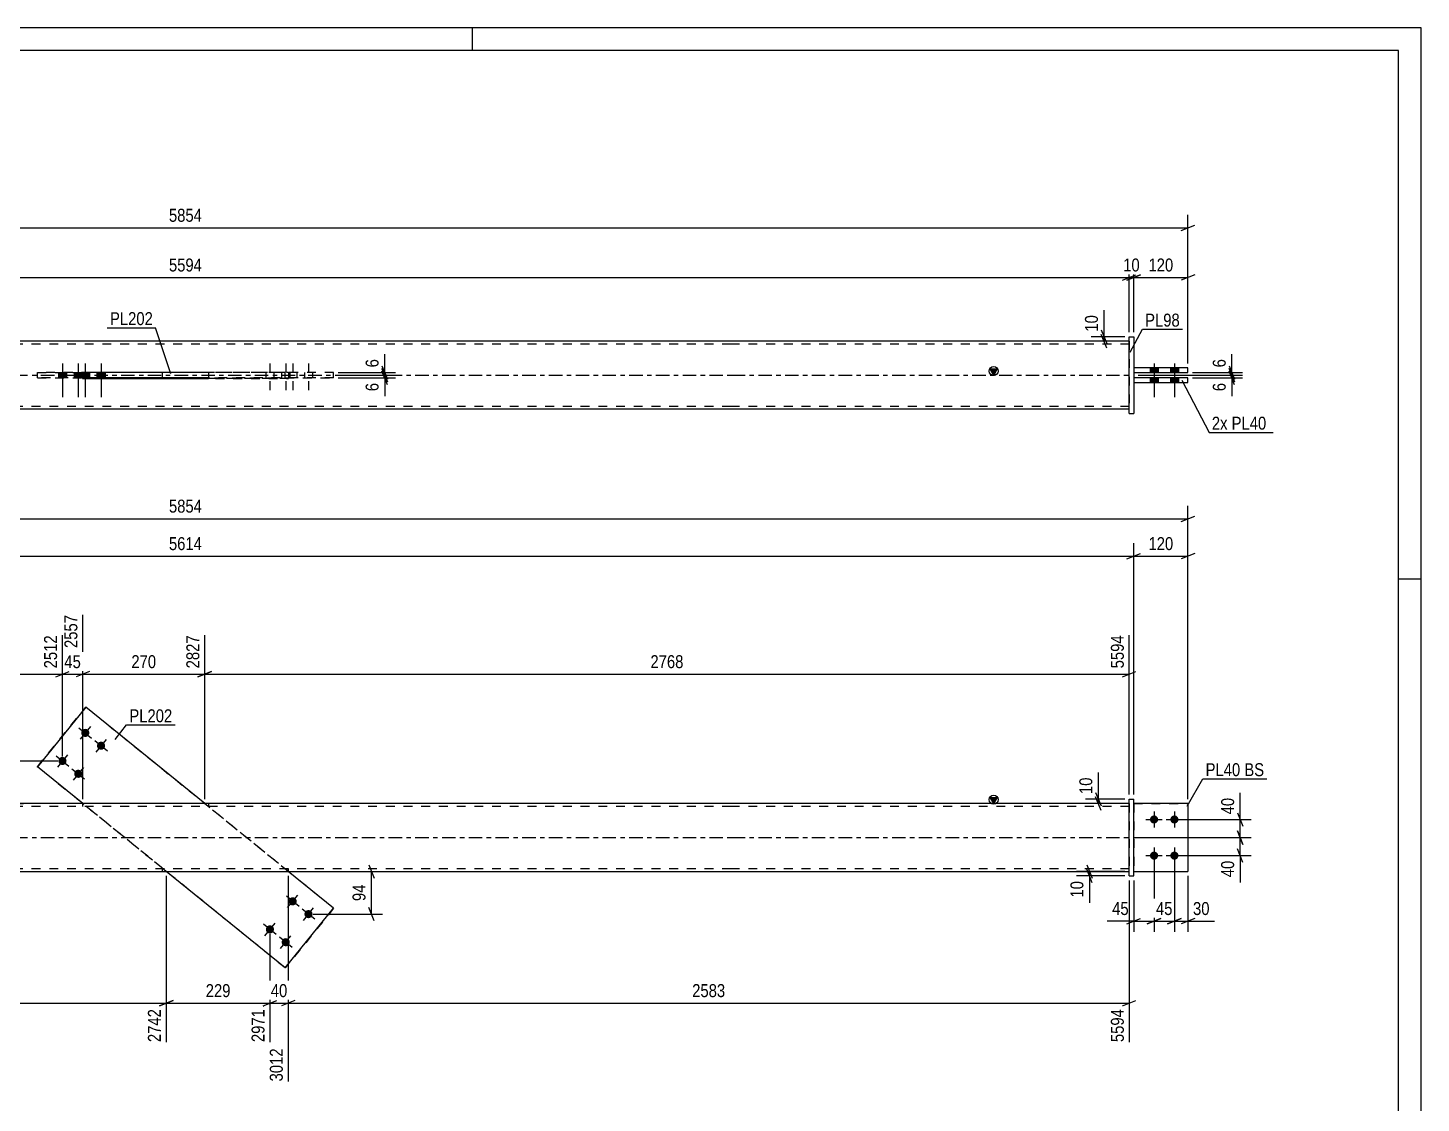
# Model space of a CAD drawing. Header units: millimetres. Extents: x 0 to 594, y 0 to 420.
# Drawn here: x 285.6 to 594, y 182.1 to 420 of the extents above; entities that cross this region are included whole.
import ezdxf

# ---------------------------------------------------------------- set-up
doc = ezdxf.new("R2010")
doc.units = ezdxf.units.MM
doc.linetypes.add('DXK_LINE_DOT2', pattern=[3.9198, 1.9599, -1.9599])
doc.linetypes.add('DXK_LINE_DOT3', pattern=[5.9187, 2.979, -0.9799, 0.9799, -0.9799])
doc.styles.add('Arial Narrow', font='ARIALN.TTF', dxfattribs={"height": 0.2})

# ---------------------------------------------------------------- blocks, each defined once
blk = doc.blocks.new('Unknown-580608977-1131')
at = {"color": 5, "linetype": 'Continuous'}
for p, q in [((594, 420), (0, 420)), ((384, 415), (384, 420)), ((594, 0), (594, 420)), ((589, 415), (5, 415)), ((589, 5), (589, 415)), ((594, 298), (589, 298))]:
    blk.add_line(p, q, dxfattribs=at)
blk = doc.blocks.new('Part-580608977-1694 - 1672')
at = {"color": 2, "linetype": 'Continuous'}
for p, q in [((529.39, 249.34), (530.39, 249.34)), ((529.39, 232.34), (529.39, 249.34)), ((530.39, 232.34), (530.39, 249.34)), ((529.39, 232.34), (529.39, 232.34)), ((529.39, 232.34), (530.39, 232.34))]:
    blk.add_line(p, q, dxfattribs=at)
at = {"color": 7, "linetype": 'DXK_LINE_DOT2'}
for p, q in [((529.39, 249.34), (530.39, 249.34)), ((529.39, 232.34), (530.39, 232.34))]:
    blk.add_line(p, q, dxfattribs=at)
blk = doc.blocks.new('Part-580608977-1683 - 1672')
at = {"linetype": 'Continuous'}
blk.add_hatch(color=2, dxfattribs=at).paths.add_polyline_path([(499.39, 248.34), (498.59, 249.74), (500.19, 249.74)])
at = {"color": 2, "linetype": 'Continuous'}
for p, q in [((441.29, 248.34), (199.73, 248.34)), ((529.39, 248.34), (441.39, 248.34)), ((499.39, 248.34), (498.59, 249.74)), ((498.59, 249.74), (500.19, 249.74)), ((500.19, 249.74), (499.39, 248.34)), ((199.73, 233.34), (441.29, 233.34)), ((441.39, 233.34), (529.39, 233.34))]:
    blk.add_line(p, q, dxfattribs=at)
at = {"color": 7, "linetype": 'DXK_LINE_DOT2'}
for p, q in [((441.29, 247.74), (199.73, 247.74)), ((297.68, 248.34), (297.68, 247.74)), ((325.6, 248.34), (325.6, 247.74)), ((529.39, 247.74), (441.39, 247.74)), ((529.39, 248.34), (529.39, 233.34)), ((441.29, 233.94), (199.73, 233.94)), ((315.42, 233.34), (315.42, 233.94)), ((343.34, 233.34), (343.34, 233.94)), ((529.39, 233.94), (441.39, 233.94))]:
    blk.add_line(p, q, dxfattribs=at)
at = {"color": 7, "linetype": 'DXK_LINE_DOT3'}
for p, q in [((199.73, 240.84), (441.29, 240.84)), ((441.39, 240.84), (529.39, 240.84))]:
    blk.add_line(p, q, dxfattribs=at)
at = {"color": 2, "linetype": 'Continuous'}
blk.add_circle((499.39, 249.24), 1, dxfattribs=at)
blk = doc.blocks.new('Part-580608977-1688 - 1672')
at = {"color": 2, "linetype": 'Continuous'}
for p, q in [((542.39, 248.34), (530.39, 248.34)), ((542.39, 248.34), (542.39, 248.34)), ((542.39, 248.34), (542.39, 233.34)), ((530.39, 233.34), (542.39, 233.34))]:
    blk.add_line(p, q, dxfattribs=at)
at = {"color": 7, "linetype": 'DXK_LINE_DOT2'}
for p, q in [((530.39, 248.34), (542.39, 248.34)), ((530.39, 248.34), (530.39, 248.34)), ((530.39, 248.34), (530.39, 233.34)), ((530.39, 233.34), (542.39, 233.34))]:
    blk.add_line(p, q, dxfattribs=at)
blk = doc.blocks.new('Part-580608977-1693 - 1672')
at = {"color": 7, "linetype": 'DXK_LINE_DOT2'}
for p, q in [((530.39, 248.34), (542.39, 248.34)), ((542.39, 248.34), (530.39, 248.34)), ((530.39, 248.34), (530.39, 248.34)), ((530.39, 248.34), (530.39, 233.34)), ((542.39, 248.34), (542.39, 248.34)), ((542.39, 248.34), (542.39, 233.34)), ((530.39, 233.34), (542.39, 233.34)), ((530.39, 233.34), (542.39, 233.34))]:
    blk.add_line(p, q, dxfattribs=at)
blk = doc.blocks.new('Part-580608977-1714 - 1672')
at = {"color": 2, "linetype": 'Continuous'}
for p, q in [((298.44, 269.7), (287.73, 256.5)), ((298.44, 269.7), (298.44, 269.7)), ((324.76, 248.34), (298.44, 269.7)), ((297.78, 248.34), (287.73, 256.5)), ((287.73, 256.5), (287.73, 256.5)), ((342.58, 211.99), (316.26, 233.34)), ((353.29, 225.19), (343.24, 233.34)), ((342.58, 211.99), (353.29, 225.19)), ((353.29, 225.19), (353.29, 225.19)), ((342.58, 211.99), (342.58, 211.99))]:
    blk.add_line(p, q, dxfattribs=at)
at = {"color": 7, "linetype": 'DXK_LINE_DOT2'}
for p, q in [((287.73, 256.5), (298.44, 269.7)), ((353.29, 225.19), (298.44, 269.7)), ((342.58, 211.99), (287.73, 256.5)), ((316.26, 233.34), (297.78, 248.34)), ((343.24, 233.34), (324.76, 248.34)), ((353.29, 225.19), (342.58, 211.99))]:
    blk.add_line(p, q, dxfattribs=at)
blk = doc.blocks.new('Bolt-580608977-1715 - 1672')
at = {"linetype": 'Continuous'}
for points in [[(534.89, 245.74), (535.08, 245.72), (535.26, 245.66), (535.42, 245.57), (535.56, 245.44), (535.67, 245.29), (535.75, 245.12), (535.78, 244.93), (535.78, 244.75), (535.75, 244.56), (535.67, 244.39), (535.56, 244.24), (535.42, 244.11), (535.26, 244.02), (535.08, 243.96), (534.89, 243.94), (534.7, 243.96), (534.52, 244.02), (534.36, 244.11), (534.22, 244.24), (534.11, 244.39), (534.03, 244.56), (533.99, 244.75), (533.99, 244.93), (534.03, 245.12), (534.11, 245.29), (534.22, 245.44), (534.36, 245.57), (534.52, 245.66), (534.7, 245.72)], [(539.39, 245.74), (539.58, 245.72), (539.76, 245.66), (539.92, 245.57), (540.06, 245.44), (540.17, 245.29), (540.25, 245.12), (540.28, 244.93), (540.28, 244.75), (540.25, 244.56), (540.17, 244.39), (540.06, 244.24), (539.92, 244.11), (539.76, 244.02), (539.58, 243.96), (539.39, 243.94), (539.2, 243.96), (539.02, 244.02), (538.86, 244.11), (538.72, 244.24), (538.61, 244.39), (538.53, 244.56), (538.49, 244.75), (538.49, 244.93), (538.53, 245.12), (538.61, 245.29), (538.72, 245.44), (538.86, 245.57), (539.02, 245.66), (539.2, 245.72)], [(534.89, 237.74), (535.08, 237.72), (535.26, 237.66), (535.42, 237.57), (535.56, 237.44), (535.67, 237.29), (535.75, 237.12), (535.78, 236.93), (535.78, 236.75), (535.75, 236.56), (535.67, 236.39), (535.56, 236.24), (535.42, 236.11), (535.26, 236.02), (535.08, 235.96), (534.89, 235.94), (534.7, 235.96), (534.52, 236.02), (534.36, 236.11), (534.22, 236.24), (534.11, 236.39), (534.03, 236.56), (533.99, 236.75), (533.99, 236.93), (534.03, 237.12), (534.11, 237.29), (534.22, 237.44), (534.36, 237.57), (534.52, 237.66), (534.7, 237.72)], [(539.39, 237.74), (539.58, 237.72), (539.76, 237.66), (539.92, 237.57), (540.06, 237.44), (540.17, 237.29), (540.25, 237.12), (540.28, 236.93), (540.28, 236.75), (540.25, 236.56), (540.17, 236.39), (540.06, 236.24), (539.92, 236.11), (539.76, 236.02), (539.58, 235.96), (539.39, 235.94), (539.2, 235.96), (539.02, 236.02), (538.86, 236.11), (538.72, 236.24), (538.61, 236.39), (538.53, 236.56), (538.49, 236.75), (538.49, 236.93), (538.53, 237.12), (538.61, 237.29), (538.72, 237.44), (538.86, 237.57), (539.02, 237.66), (539.2, 237.72)]]:
    blk.add_hatch(color=1, dxfattribs=at).paths.add_polyline_path(points)
at = {"color": 1, "linetype": 'Continuous'}
for p, q in [((533.09, 244.84), (536.69, 244.84)), ((534.89, 246.64), (534.89, 243.04)), ((537.59, 244.84), (541.19, 244.84)), ((539.39, 246.64), (539.39, 243.04)), ((534.89, 238.64), (534.89, 235.04)), ((539.39, 238.64), (539.39, 235.04)), ((533.09, 236.84), (536.69, 236.84)), ((537.59, 236.84), (541.19, 236.84))]:
    blk.add_line(p, q, dxfattribs=at)
blk = doc.blocks.new('Bolt-580608977-1718 - 1672')
at = {"linetype": 'Continuous'}
for points in [[(343.67, 226.03), (343.54, 226.17), (343.44, 226.32), (343.37, 226.5), (343.34, 226.69), (343.35, 226.87), (343.4, 227.06), (343.49, 227.22), (343.61, 227.37), (343.75, 227.49), (343.92, 227.57), (344.1, 227.62), (344.29, 227.63), (344.48, 227.6), (344.65, 227.53), (344.81, 227.43), (344.94, 227.3), (345.04, 227.14), (345.11, 226.96), (345.14, 226.78), (345.13, 226.59), (345.08, 226.41), (345, 226.24), (344.88, 226.1), (344.73, 225.98), (344.56, 225.89), (344.38, 225.84), (344.19, 225.83), (344.01, 225.86), (343.83, 225.93)], [(347.17, 223.2), (347.04, 223.33), (346.93, 223.49), (346.87, 223.66), (346.84, 223.85), (346.85, 224.04), (346.9, 224.22), (346.98, 224.39), (347.1, 224.53), (347.25, 224.65), (347.41, 224.74), (347.6, 224.79), (347.78, 224.8), (347.97, 224.77), (348.15, 224.7), (348.3, 224.6), (348.44, 224.46), (348.54, 224.3), (348.61, 224.13), (348.63, 223.94), (348.62, 223.75), (348.58, 223.57), (348.49, 223.41), (348.37, 223.26), (348.23, 223.14), (348.06, 223.06), (347.88, 223.01), (347.69, 223), (347.5, 223.03), (347.33, 223.1)], [(338.63, 219.82), (338.5, 219.95), (338.4, 220.11), (338.33, 220.29), (338.3, 220.47), (338.31, 220.66), (338.36, 220.84), (338.45, 221.01), (338.57, 221.16), (338.71, 221.28), (338.88, 221.36), (339.06, 221.41), (339.25, 221.42), (339.43, 221.39), (339.61, 221.32), (339.77, 221.22), (339.9, 221.09), (340, 220.93), (340.07, 220.75), (340.1, 220.57), (340.09, 220.38), (340.04, 220.2), (339.96, 220.03), (339.84, 219.88), (339.69, 219.77), (339.52, 219.68), (339.34, 219.63), (339.15, 219.62), (338.97, 219.65), (338.79, 219.72)], [(342.13, 216.99), (341.99, 217.12), (341.89, 217.28), (341.83, 217.45), (341.8, 217.64), (341.81, 217.83), (341.85, 218.01), (341.94, 218.18), (342.06, 218.32), (342.21, 218.44), (342.37, 218.53), (342.56, 218.57), (342.74, 218.58), (342.93, 218.55), (343.1, 218.49), (343.26, 218.38), (343.39, 218.25), (343.5, 218.09), (343.56, 217.92), (343.59, 217.73), (343.58, 217.54), (343.53, 217.36), (343.45, 217.19), (343.33, 217.05), (343.18, 216.93), (343.02, 216.84), (342.83, 216.8), (342.65, 216.79), (342.46, 216.82), (342.29, 216.88)]]:
    blk.add_hatch(color=1, dxfattribs=at).paths.add_polyline_path(points)
at = {"color": 1, "linetype": 'Continuous'}
for p, q in [((345.64, 225.6), (342.84, 227.87)), ((343.11, 225.33), (345.38, 228.13)), ((346.6, 222.5), (348.87, 225.29)), ((349.13, 222.76), (346.34, 225.03)), ((340.6, 219.39), (337.8, 221.65)), ((338.07, 219.12), (340.34, 221.92)), ((341.56, 216.29), (343.83, 219.08)), ((344.09, 216.55), (341.3, 218.82))]:
    blk.add_line(p, q, dxfattribs=at)
blk = doc.blocks.new('Bolt-580608977-1719 - 1672')
at = {"linetype": 'Continuous'}
for points in [[(298.89, 264.7), (299.03, 264.56), (299.13, 264.4), (299.2, 264.23), (299.22, 264.04), (299.21, 263.85), (299.17, 263.67), (299.08, 263.51), (298.96, 263.36), (298.82, 263.24), (298.65, 263.16), (298.47, 263.11), (298.28, 263.1), (298.09, 263.13), (297.92, 263.19), (297.76, 263.3), (297.63, 263.43), (297.52, 263.59), (297.46, 263.76), (297.43, 263.95), (297.44, 264.14), (297.49, 264.32), (297.57, 264.49), (297.69, 264.63), (297.84, 264.75), (298, 264.84), (298.19, 264.89), (298.37, 264.9), (298.56, 264.87), (298.74, 264.8)], [(302.39, 261.86), (302.52, 261.73), (302.62, 261.57), (302.69, 261.39), (302.72, 261.21), (302.71, 261.02), (302.66, 260.84), (302.57, 260.67), (302.46, 260.52), (302.31, 260.41), (302.14, 260.32), (301.96, 260.27), (301.77, 260.26), (301.59, 260.29), (301.41, 260.36), (301.25, 260.46), (301.12, 260.6), (301.02, 260.75), (300.95, 260.93), (300.92, 261.11), (300.93, 261.3), (300.98, 261.48), (301.07, 261.65), (301.18, 261.8), (301.33, 261.92), (301.5, 262), (301.68, 262.05), (301.87, 262.06), (302.05, 262.03), (302.23, 261.96)], [(293.85, 258.48), (293.98, 258.35), (294.09, 258.19), (294.15, 258.02), (294.18, 257.83), (294.17, 257.64), (294.12, 257.46), (294.04, 257.29), (293.92, 257.15), (293.77, 257.03), (293.61, 256.94), (293.42, 256.9), (293.24, 256.89), (293.05, 256.92), (292.88, 256.98), (292.72, 257.09), (292.58, 257.22), (292.48, 257.38), (292.42, 257.55), (292.39, 257.74), (292.4, 257.93), (292.44, 258.11), (292.53, 258.28), (292.65, 258.42), (292.8, 258.54), (292.96, 258.63), (293.14, 258.67), (293.33, 258.68), (293.52, 258.65), (293.69, 258.59)], [(297.35, 255.65), (297.48, 255.51), (297.58, 255.36), (297.65, 255.18), (297.68, 255), (297.67, 254.81), (297.62, 254.63), (297.53, 254.46), (297.41, 254.31), (297.27, 254.19), (297.1, 254.11), (296.92, 254.06), (296.73, 254.05), (296.54, 254.08), (296.37, 254.15), (296.21, 254.25), (296.08, 254.38), (295.98, 254.54), (295.91, 254.72), (295.88, 254.9), (295.89, 255.09), (295.94, 255.27), (296.02, 255.44), (296.14, 255.59), (296.29, 255.7), (296.46, 255.79), (296.64, 255.84), (296.83, 255.85), (297.01, 255.82), (297.19, 255.75)]]:
    blk.add_hatch(color=1, dxfattribs=at).paths.add_polyline_path(points)
at = {"color": 1, "linetype": 'Continuous'}
for p, q in [((299.46, 265.39), (297.19, 262.6)), ((296.93, 265.13), (299.72, 262.86)), ((300.42, 262.29), (303.22, 260.03)), ((302.95, 262.56), (300.69, 259.76)), ((294.42, 259.18), (292.15, 256.39)), ((291.89, 258.92), (294.68, 256.65)), ((295.38, 256.08), (298.18, 253.81)), ((297.91, 256.35), (295.64, 253.55))]:
    blk.add_line(p, q, dxfattribs=at)
blk = doc.blocks.new('Bolt-580608977-1436 - 1368')
at = {"color": 1, "linetype": 'DXK_LINE_DOT2'}
for p, q in [((339.2, 345.75), (339.2, 338.25)), ((342.69, 345.75), (342.69, 338.25)), ((344.24, 345.75), (344.24, 338.25)), ((347.74, 345.75), (347.74, 338.25)), ((338.3, 343.75), (338.3, 342.55)), ((340.1, 343.75), (340.1, 342.55)), ((341.79, 343.75), (341.79, 342.55)), ((343.34, 343.75), (343.34, 342.55)), ((343.59, 343.75), (343.59, 342.55)), ((345.14, 343.75), (345.14, 342.55)), ((346.84, 343.75), (346.84, 342.55)), ((348.64, 343.75), (348.64, 342.55))]:
    blk.add_line(p, q, dxfattribs=at)
blk = doc.blocks.new('Bolt-580608977-1372 - 1368')
at = {"linetype": 'Continuous'}
for points in [[(535.79, 344.75), (533.99, 344.75), (533.99, 343.75), (535.79, 343.75)], [(535.79, 344.75), (533.99, 344.75), (533.99, 343.75), (535.79, 343.75)], [(535.79, 342.55), (533.99, 342.55), (533.99, 341.55), (535.79, 341.55)], [(535.79, 342.55), (533.99, 342.55), (533.99, 341.55), (535.79, 341.55)], [(540.29, 344.75), (538.49, 344.75), (538.49, 343.75), (540.29, 343.75)], [(540.29, 344.75), (538.49, 344.75), (538.49, 343.75), (540.29, 343.75)], [(540.29, 342.55), (538.49, 342.55), (538.49, 341.55), (540.29, 341.55)], [(540.29, 342.55), (538.49, 342.55), (538.49, 341.55), (540.29, 341.55)]]:
    blk.add_hatch(color=1, dxfattribs=at).paths.add_polyline_path(points)
at = {"color": 1, "linetype": 'Continuous'}
for p, q in [((534.89, 345.75), (534.89, 338.25)), ((534.89, 345.75), (534.89, 338.25)), ((539.39, 345.75), (539.39, 338.25)), ((539.39, 345.75), (539.39, 338.25)), ((533.99, 344.75), (533.99, 343.75)), ((533.99, 344.75), (533.99, 343.75)), ((533.99, 342.55), (533.99, 341.55)), ((533.99, 342.55), (533.99, 341.55)), ((535.79, 344.75), (535.79, 343.75)), ((535.79, 344.75), (535.79, 343.75)), ((535.79, 342.55), (535.79, 341.55)), ((535.79, 342.55), (535.79, 341.55)), ((538.49, 344.75), (538.49, 343.75)), ((538.49, 344.75), (538.49, 343.75)), ((538.49, 342.55), (538.49, 341.55)), ((538.49, 342.55), (538.49, 341.55)), ((540.29, 344.75), (540.29, 343.75)), ((540.29, 344.75), (540.29, 343.75)), ((540.29, 342.55), (540.29, 341.55)), ((540.29, 342.55), (540.29, 341.55))]:
    blk.add_line(p, q, dxfattribs=at)
blk = doc.blocks.new('Part-580608977-1457 - 1368')
at = {"linetype": 'Continuous'}
blk.add_hatch(color=2, dxfattribs=at).paths.add_polyline_path([(499.39, 343.15), (498.59, 344.55), (500.19, 344.55)])
at = {"color": 2, "linetype": 'Continuous'}
for p, q in [((441.29, 350.65), (199.73, 350.65)), ((529.39, 350.65), (441.39, 350.65)), ((297.68, 343.76), (297.68, 343.85)), ((297.68, 343.85), (297.68, 343.85)), ((297.68, 343.85), (325.6, 343.85)), ((297.68, 342.56), (297.68, 342.45)), ((297.68, 342.45), (325.6, 342.45)), ((315.42, 343.85), (315.42, 343.75)), ((315.42, 342.45), (315.42, 342.55)), ((325.6, 343.85), (325.6, 342.45)), ((499.39, 343.15), (498.59, 344.55)), ((498.59, 344.55), (500.19, 344.55)), ((500.19, 344.55), (499.39, 343.15)), ((441.29, 335.65), (199.73, 335.65)), ((529.39, 335.65), (441.39, 335.65))]:
    blk.add_line(p, q, dxfattribs=at)
at = {"color": 7, "linetype": 'DXK_LINE_DOT2'}
for p, q in [((441.29, 350.05), (199.73, 350.05)), ((529.39, 350.05), (441.39, 350.05)), ((529.39, 350.65), (529.39, 335.65)), ((297.68, 342.56), (297.68, 343.85)), ((297.68, 343.85), (325.6, 343.85)), ((297.68, 342.45), (325.6, 342.45)), ((315.42, 343.85), (343.34, 343.85)), ((315.42, 343.85), (315.42, 343.85)), ((315.42, 343.85), (343.34, 343.85)), ((315.42, 343.75), (315.42, 343.85)), ((315.42, 342.55), (315.42, 343.75)), ((315.42, 342.45), (315.42, 342.45)), ((315.42, 342.45), (315.42, 342.45)), ((343.34, 342.45), (315.42, 342.45)), ((315.42, 342.45), (343.34, 342.45)), ((343.34, 343.85), (343.34, 342.45)), ((441.29, 336.25), (199.73, 336.25)), ((529.39, 336.25), (441.39, 336.25))]:
    blk.add_line(p, q, dxfattribs=at)
at = {"color": 7, "linetype": 'DXK_LINE_DOT3'}
for p, q in [((199.73, 343.15), (441.29, 343.15)), ((441.39, 343.15), (529.39, 343.15))]:
    blk.add_line(p, q, dxfattribs=at)
at = {"color": 2, "linetype": 'Continuous'}
blk.add_circle((499.39, 344.05), 1, dxfattribs=at)
blk = doc.blocks.new('Part-580608977-1462 - 1368')
at = {"color": 2, "linetype": 'Continuous'}
for p, q in [((542.39, 342.55), (530.39, 342.55)), ((542.39, 341.55), (542.39, 342.55)), ((530.39, 341.55), (542.39, 341.55))]:
    blk.add_line(p, q, dxfattribs=at)
at = {"color": 7, "linetype": 'DXK_LINE_DOT2'}
for p, q in [((530.39, 342.55), (530.39, 341.55)), ((542.39, 342.55), (530.39, 342.55)), ((530.39, 341.55), (542.39, 341.55))]:
    blk.add_line(p, q, dxfattribs=at)
blk = doc.blocks.new('Part-580608977-1398 - 1368')
at = {"color": 7, "linetype": 'DXK_LINE_DOT2'}
for p, q in [((287.73, 343.75), (298.44, 343.76)), ((342.58, 343.75), (287.73, 343.75)), ((298.44, 342.56), (287.73, 342.55)), ((287.73, 342.55), (342.58, 342.55)), ((353.29, 343.75), (325.6, 343.75)), ((353.29, 342.55), (325.6, 342.55)), ((342.58, 342.55), (342.58, 343.75)), ((353.29, 343.75), (342.58, 343.75)), ((342.58, 342.55), (353.29, 342.55)), ((353.29, 342.55), (353.29, 343.75))]:
    blk.add_line(p, q, dxfattribs=at)
at = {"color": 2, "linetype": 'Continuous'}
for p, q in [((287.73, 342.55), (287.73, 343.75)), ((298.44, 342.56), (298.44, 343.76)), ((325.6, 343.75), (298.44, 343.76)), ((325.6, 342.55), (298.44, 342.56))]:
    blk.add_line(p, q, dxfattribs=at)
blk = doc.blocks.new('Part-580608977-1434 - 1368')
at = {"color": 2, "linetype": 'Continuous'}
for p, q in [((529.39, 351.65), (529.39, 351.65)), ((529.39, 334.65), (529.39, 351.65)), ((529.39, 351.65), (530.39, 351.65)), ((530.39, 351.65), (530.39, 351.65)), ((530.39, 351.65), (530.39, 334.65)), ((529.39, 334.65), (530.39, 334.65)), ((529.39, 334.65), (529.39, 334.65)), ((530.39, 334.65), (530.39, 334.65))]:
    blk.add_line(p, q, dxfattribs=at)
at = {"color": 7, "linetype": 'DXK_LINE_DOT2'}
for p, q in [((529.39, 351.65), (530.39, 351.65)), ((529.39, 334.65), (530.39, 334.65)), ((530.39, 334.65), (530.39, 334.65))]:
    blk.add_line(p, q, dxfattribs=at)
blk = doc.blocks.new('Bolt-580608977-1437 - 1368')
at = {"linetype": 'Continuous'}
for points in [[(294.18, 343.75), (292.38, 343.75), (292.38, 342.55), (294.18, 342.55)], [(297.68, 343.75), (295.88, 343.75), (295.88, 342.55), (297.68, 342.55)], [(299.23, 343.75), (297.43, 343.75), (297.43, 342.55), (299.23, 342.55)], [(302.72, 343.75), (300.92, 343.75), (300.92, 342.55), (302.72, 342.55)]]:
    blk.add_hatch(color=1, dxfattribs=at).paths.add_polyline_path(points)
at = {"color": 1, "linetype": 'Continuous'}
for p, q in [((293.28, 345.75), (293.28, 338.25)), ((296.78, 345.75), (296.78, 338.25)), ((298.33, 345.75), (298.33, 338.25)), ((301.82, 345.75), (301.82, 338.25)), ((292.38, 343.75), (292.38, 342.55)), ((294.18, 343.75), (294.18, 342.55)), ((295.88, 343.75), (295.88, 342.55)), ((297.43, 343.75), (297.43, 342.55)), ((297.68, 343.75), (297.68, 342.55)), ((299.23, 343.75), (299.23, 342.55)), ((300.92, 343.75), (300.92, 342.55)), ((302.72, 343.75), (302.72, 342.55))]:
    blk.add_line(p, q, dxfattribs=at)
blk = doc.blocks.new('Part-580608977-1467 - 1368')
at = {"color": 2, "linetype": 'Continuous'}
for p, q in [((542.39, 344.75), (530.39, 344.75)), ((530.39, 343.75), (542.39, 343.75)), ((542.39, 343.75), (542.39, 344.75))]:
    blk.add_line(p, q, dxfattribs=at)
at = {"color": 7, "linetype": 'DXK_LINE_DOT2'}
for p, q in [((530.39, 344.75), (530.39, 343.75)), ((542.39, 344.75), (530.39, 344.75)), ((530.39, 343.75), (542.39, 343.75))]:
    blk.add_line(p, q, dxfattribs=at)
blk = doc.blocks.new('StraightDimension-580608977-1984 - 1672')
at = {"color": 7, "linetype": 'Continuous'}
for p, q in [((540.39, 244.84), (556.35, 244.84)), ((553.35, 246.34), (554.55, 243.34)), ((553.95, 240.84), (553.95, 244.84)), ((530.39, 240.84), (556.35, 240.84)), ((554.55, 239.34), (553.35, 242.34))]:
    blk.add_line(p, q, dxfattribs=at)
at = {"color": 0}
blk.add_wipeout([(553.2, 250.22), (549, 250.22), (549, 245.37), (553.2, 245.37)], dxfattribs=at)
at = {"color": 7, "linetype": 'Continuous'}
blk.add_line((553.95, 244.84), (553.95, 250.75), dxfattribs=at)
blk.add_line((553.95, 244.84), (553.95, 250.75), dxfattribs=at)
at = {"color": 3, "style": 'Arial Narrow'}
blk.add_text('40', height=2.863, rotation=90.0002, dxfattribs=at).set_placement((552.6, 245.97))
blk = doc.blocks.new('StraightDimension-580608977-2745 - 1672')
at = {"color": 7, "linetype": 'Continuous'}
for p, q in [((297.78, 249.34), (297.78, 290.09)), ((324.76, 249.34), (324.76, 285.59)), ((299.28, 277.58), (296.28, 276.38)), ((323.26, 276.38), (326.26, 277.58)), ((297.78, 276.98), (324.76, 276.98))]:
    blk.add_line(p, q, dxfattribs=at)
at = {"color": 0, "linetype": 'Continuous'}
blk.add_wipeout([(324.16, 286.19), (319.96, 286.19), (319.96, 277.68), (324.16, 277.68)], dxfattribs=at)
at = {"color": 0}
blk.add_wipeout([(314.61, 277.73), (314.61, 281.93), (307.93, 281.93), (307.93, 277.73)], dxfattribs=at)
at = {"color": 3, "linetype": 'Continuous', "style": 'Arial Narrow'}
blk.add_text('2827', height=2.863, rotation=90.0002, dxfattribs=at).set_placement((323.56, 278.28))
at = {"color": 3, "style": 'Arial Narrow'}
blk.add_text('270', height=2.863, dxfattribs=at).set_placement((308.53, 278.33))
blk = doc.blocks.new('StraightDimension-580608977-2865 - 1672')
at = {"color": 7, "linetype": 'Continuous'}
for p, q in [((111.63, 231.34), (111.63, 201.06)), ((316.26, 232.34), (316.26, 195.58)), ((113.13, 204.79), (110.13, 203.59)), ((111.63, 204.19), (316.26, 204.19)), ((314.76, 203.59), (317.76, 204.79))]:
    blk.add_line(p, q, dxfattribs=at)
at = {"color": 0}
blk.add_wipeout([(218.2, 204.94), (218.2, 209.14), (209.69, 209.14), (209.69, 204.94)], dxfattribs=at)
at = {"color": 0, "linetype": 'Continuous'}
for points in [[(111.03, 203.49), (106.83, 203.49), (106.83, 200.46), (111.03, 200.46)], [(315.66, 203.49), (311.46, 203.49), (311.46, 194.98), (315.66, 194.98)]]:
    blk.add_wipeout(points, dxfattribs=at)
at = {"color": 3, "style": 'Arial Narrow'}
blk.add_text('2742', height=2.863, dxfattribs=at).set_placement((210.29, 205.54))
at = {"color": 3, "linetype": 'Continuous', "style": 'Arial Narrow'}
for s, height, p in [('0', 2.86, (110.43, 201.06)), ('2742', 2.863, (315.06, 195.58))]:
    blk.add_text(s, height=height, rotation=90.0002, dxfattribs=at).set_placement(p)
blk = doc.blocks.new('StraightDimension-580608977-2864 - 1672')
at = {"color": 7, "linetype": 'Continuous'}
for p, q in [((316.26, 232.34), (316.26, 195.58)), ((339.2, 219.52), (339.2, 195.58)), ((317.76, 204.79), (314.76, 203.59)), ((316.26, 204.19), (339.2, 204.19)), ((337.7, 203.59), (340.7, 204.79))]:
    blk.add_line(p, q, dxfattribs=at)
at = {"color": 0}
blk.add_wipeout([(331.07, 204.94), (331.07, 209.14), (324.39, 209.14), (324.39, 204.94)], dxfattribs=at)
at = {"color": 0, "linetype": 'Continuous'}
blk.add_wipeout([(338.6, 203.49), (334.4, 203.49), (334.4, 194.98), (338.6, 194.98)], dxfattribs=at)
at = {"color": 3, "style": 'Arial Narrow'}
blk.add_text('229', height=2.863, dxfattribs=at).set_placement((324.99, 205.54))
at = {"color": 3, "linetype": 'Continuous', "style": 'Arial Narrow'}
blk.add_text('2971', height=2.863, rotation=90.0002, dxfattribs=at).set_placement((338, 195.58))
blk = doc.blocks.new('StraightDimension-580608977-1971 - 1672')
at = {"color": 7, "linetype": 'Continuous'}
for p, q in [((530.39, 240.84), (556.35, 240.84)), ((553.35, 242.34), (554.55, 239.34)), ((553.95, 236.84), (553.95, 240.84)), ((554.55, 235.34), (553.35, 238.34)), ((540.39, 236.84), (556.35, 236.84))]:
    blk.add_line(p, q, dxfattribs=at)
at = {"color": 0}
blk.add_wipeout([(553.2, 236.32), (549, 236.32), (549, 231.46), (553.2, 231.46)], dxfattribs=at)
at = {"color": 7, "linetype": 'Continuous'}
blk.add_line((553.95, 236.84), (553.95, 230.93), dxfattribs=at)
blk.add_line((553.95, 236.84), (553.95, 230.93), dxfattribs=at)
at = {"color": 3, "style": 'Arial Narrow'}
blk.add_text('40', height=2.863, rotation=90.0002, dxfattribs=at).set_placement((552.6, 232.06))
blk = doc.blocks.new('StraightDimension-580608977-1960 - 1672')
at = {"color": 7, "linetype": 'Continuous'}
for p, q in [((361.1, 234.84), (362.3, 231.84)), ((349, 233.34), (364.1, 233.34)), ((361.7, 223.9), (361.7, 233.34)), ((362.3, 222.4), (361.1, 225.4)), ((348.74, 223.9), (364.1, 223.9))]:
    blk.add_line(p, q, dxfattribs=at)
at = {"color": 0}
blk.add_wipeout([(360.95, 231.05), (356.75, 231.05), (356.75, 226.19), (360.95, 226.19)], dxfattribs=at)
at = {"color": 3, "style": 'Arial Narrow'}
blk.add_text('94', height=2.863, rotation=90.0002, dxfattribs=at).set_placement((360.35, 226.79))
blk = doc.blocks.new('StraightDimension-580608977-2746 - 1672')
at = {"color": 7, "linetype": 'Continuous'}
for p, q in [((297.78, 249.34), (297.78, 290.09)), ((293.28, 258.78), (293.28, 285.59)), ((291.78, 276.38), (294.78, 277.58)), ((299.28, 277.58), (296.28, 276.38)), ((293.28, 276.98), (297.78, 276.98))]:
    blk.add_line(p, q, dxfattribs=at)
at = {"color": 0}
blk.add_wipeout([(297.96, 277.73), (297.96, 281.93), (293.1, 281.93), (293.1, 277.73)], dxfattribs=at)
at = {"color": 0, "linetype": 'Continuous'}
blk.add_wipeout([(297.18, 290.69), (292.98, 290.69), (292.98, 282.18), (297.18, 282.18)], dxfattribs=at)
at = {"color": 3, "linetype": 'Continuous', "style": 'Arial Narrow'}
blk.add_text('2557', height=2.863, rotation=90.0002, dxfattribs=at).set_placement((296.58, 282.78))
at = {"color": 3, "style": 'Arial Narrow'}
blk.add_text('45', height=2.863, dxfattribs=at).set_placement((293.7, 278.33))
blk = doc.blocks.new('StraightDimension-580608977-1726 - 1672')
at = {"color": 7, "linetype": 'Continuous'}
for p, q in [((281.66, 259.28), (282.86, 256.28)), ((292.28, 257.78), (279.41, 257.78)), ((282.26, 248.34), (282.26, 257.78)), ((282.86, 246.84), (281.66, 249.84)), ((200.72, 248.34), (284.66, 248.34))]:
    blk.add_line(p, q, dxfattribs=at)
at = {"color": 0}
blk.add_wipeout([(281.51, 255.49), (277.31, 255.49), (277.31, 250.63), (281.51, 250.63)], dxfattribs=at)
at = {"color": 3, "style": 'Arial Narrow'}
blk.add_text('94', height=2.863, rotation=90.0002, dxfattribs=at).set_placement((280.91, 251.23))
blk = doc.blocks.new('StraightDimension-580608977-1903 - 1672')
at = {"color": 7, "linetype": 'Continuous'}
for p, q in [((519.99, 234.84), (521.19, 231.84)), ((528.39, 233.34), (517.74, 233.34)), ((528.39, 232.34), (517.74, 232.34)), ((521.19, 230.84), (519.99, 233.84)), ((520.59, 232.34), (520.59, 233.34))]:
    blk.add_line(p, q, dxfattribs=at)
at = {"color": 0}
blk.add_wipeout([(519.84, 231.82), (515.64, 231.82), (515.64, 226.96), (519.84, 226.96)], dxfattribs=at)
at = {"color": 7, "linetype": 'Continuous'}
blk.add_line((520.59, 232.34), (520.59, 226.43), dxfattribs=at)
blk.add_line((520.59, 232.34), (520.59, 226.43), dxfattribs=at)
at = {"color": 3, "style": 'Arial Narrow'}
blk.add_text('10', height=2.863, rotation=90.0002, dxfattribs=at).set_placement((519.24, 227.56))
blk = doc.blocks.new('StraightDimension-580608977-1912 - 1672')
at = {"color": 7, "linetype": 'Continuous'}
for p, q in [((534.89, 235.84), (534.89, 219.95)), ((530.39, 231.34), (530.39, 219.95)), ((528.89, 221.75), (531.89, 222.95)), ((530.39, 222.35), (534.89, 222.35)), ((536.39, 222.95), (533.39, 221.75))]:
    blk.add_line(p, q, dxfattribs=at)
at = {"color": 0}
blk.add_wipeout([(529.86, 223.1), (529.86, 227.3), (525.01, 227.3), (525.01, 223.1)], dxfattribs=at)
at = {"color": 7, "linetype": 'Continuous'}
blk.add_line((530.39, 222.35), (524.48, 222.35), dxfattribs=at)
blk.add_line((530.39, 222.35), (524.48, 222.35), dxfattribs=at)
at = {"color": 3, "style": 'Arial Narrow'}
blk.add_text('45', height=2.863, dxfattribs=at).set_placement((525.61, 223.7))
blk = doc.blocks.new('StraightDimension-580608977-1922 - 1672')
at = {"color": 7, "linetype": 'Continuous'}
for p, q in [((534.89, 235.84), (534.89, 219.95)), ((539.39, 235.84), (539.39, 219.95)), ((533.39, 221.75), (536.39, 222.95)), ((534.89, 222.35), (539.39, 222.35)), ((540.89, 222.95), (537.89, 221.75))]:
    blk.add_line(p, q, dxfattribs=at)
at = {"color": 0}
blk.add_wipeout([(539.57, 223.1), (539.57, 227.3), (534.71, 227.3), (534.71, 223.1)], dxfattribs=at)
at = {"color": 3, "style": 'Arial Narrow'}
blk.add_text('45', height=2.863, dxfattribs=at).set_placement((535.31, 223.7))
blk = doc.blocks.new('StraightDimension-580608977-1932 - 1672')
at = {"color": 7, "linetype": 'Continuous'}
for p, q in [((539.39, 235.84), (539.39, 219.95)), ((542.39, 232.34), (542.39, 219.95)), ((537.89, 221.75), (540.89, 222.95)), ((539.39, 222.35), (542.39, 222.35)), ((543.89, 222.95), (540.89, 221.75))]:
    blk.add_line(p, q, dxfattribs=at)
at = {"color": 0}
blk.add_wipeout([(547.77, 223.1), (547.77, 227.3), (542.91, 227.3), (542.91, 223.1)], dxfattribs=at)
at = {"color": 7, "linetype": 'Continuous'}
blk.add_line((542.39, 222.35), (548.3, 222.35), dxfattribs=at)
blk.add_line((542.39, 222.35), (548.3, 222.35), dxfattribs=at)
at = {"color": 3, "style": 'Arial Narrow'}
blk.add_text('30', height=2.863, dxfattribs=at).set_placement((543.51, 223.7))
blk = doc.blocks.new('StraightDimension-580608977-1998 - 1672')
at = {"color": 7, "linetype": 'Continuous'}
for p, q in [((521.96, 250.84), (523.16, 247.84)), ((523.16, 246.84), (521.96, 249.84)), ((528.39, 249.34), (519.71, 249.34)), ((528.39, 248.34), (519.71, 248.34)), ((522.56, 248.34), (522.56, 249.34))]:
    blk.add_line(p, q, dxfattribs=at)
at = {"color": 0}
blk.add_wipeout([(521.81, 254.72), (517.61, 254.72), (517.61, 249.87), (521.81, 249.87)], dxfattribs=at)
at = {"color": 7, "linetype": 'Continuous'}
blk.add_line((522.56, 249.34), (522.56, 255.25), dxfattribs=at)
blk.add_line((522.56, 249.34), (522.56, 255.25), dxfattribs=at)
at = {"color": 3, "style": 'Arial Narrow'}
blk.add_text('10', height=2.863, rotation=90.0002, dxfattribs=at).set_placement((521.21, 250.47))
blk = doc.blocks.new('StraightDimension-580608977-2744 - 1672')
at = {"color": 7, "linetype": 'Continuous'}
for p, q in [((324.76, 249.34), (324.76, 285.59)), ((529.39, 250.34), (529.39, 285.59)), ((326.26, 277.58), (323.26, 276.38)), ((527.89, 276.38), (530.89, 277.58)), ((324.76, 276.98), (529.39, 276.98))]:
    blk.add_line(p, q, dxfattribs=at)
at = {"color": 0, "linetype": 'Continuous'}
blk.add_wipeout([(528.79, 286.19), (524.59, 286.19), (524.59, 277.68), (528.79, 277.68)], dxfattribs=at)
at = {"color": 0}
blk.add_wipeout([(431.33, 277.73), (431.33, 281.93), (422.82, 281.93), (422.82, 277.73)], dxfattribs=at)
at = {"color": 3, "linetype": 'Continuous', "style": 'Arial Narrow'}
blk.add_text('5594', height=2.863, rotation=90.0002, dxfattribs=at).set_placement((528.19, 278.28))
at = {"color": 3, "style": 'Arial Narrow'}
blk.add_text('2768', height=2.863, dxfattribs=at).set_placement((423.42, 278.33))
blk = doc.blocks.new('StraightDimension-580608977-2747 - 1672')
at = {"color": 7, "linetype": 'Continuous'}
for p, q in [((293.28, 258.78), (293.28, 285.59)), ((113.13, 277.58), (110.13, 276.38)), ((111.63, 250.34), (111.63, 280.1)), ((291.78, 276.38), (294.78, 277.58)), ((111.63, 276.98), (293.28, 276.98))]:
    blk.add_line(p, q, dxfattribs=at)
at = {"color": 0, "linetype": 'Continuous'}
for points in [[(292.68, 286.19), (288.48, 286.19), (288.48, 277.68), (292.68, 277.68)], [(111.03, 280.7), (106.83, 280.7), (106.83, 277.68), (111.03, 277.68)]]:
    blk.add_wipeout(points, dxfattribs=at)
at = {"color": 0}
blk.add_wipeout([(206.71, 277.73), (206.71, 281.93), (198.2, 281.93), (198.2, 277.73)], dxfattribs=at)
at = {"color": 3, "linetype": 'Continuous', "style": 'Arial Narrow'}
for s, height, p in [('2512', 2.863, (292.08, 278.28)), ('0', 2.86, (110.43, 278.28))]:
    blk.add_text(s, height=height, rotation=90.0002, dxfattribs=at).set_placement(p)
at = {"color": 3, "style": 'Arial Narrow'}
blk.add_text('2512', height=2.863, dxfattribs=at).set_placement((198.8, 278.33))
blk = doc.blocks.new('StraightDimension-580608977-3858 - 1672')
at = {"color": 7, "linetype": 'Continuous'}
for p, q in [((540.89, 310.79), (543.89, 311.99)), ((542.39, 249.34), (542.39, 314.24)), ((98.63, 311.39), (542.39, 311.39))]:
    blk.add_line(p, q, dxfattribs=at)
at = {"color": 0}
blk.add_wipeout([(324.77, 312.14), (324.77, 316.34), (316.25, 316.34), (316.25, 312.14)], dxfattribs=at)
at = {"color": 3, "style": 'Arial Narrow'}
blk.add_text('5854', height=2.863, dxfattribs=at).set_placement((316.85, 312.74))
blk = doc.blocks.new('StraightDimension-580608977-2862 - 1672')
at = {"color": 7, "linetype": 'Continuous'}
for p, q in [((343.24, 232.34), (343.24, 186.88)), ((529.39, 231.34), (529.39, 195.58)), ((344.74, 204.79), (341.74, 203.59)), ((343.24, 204.19), (529.39, 204.19)), ((527.89, 203.59), (530.89, 204.79))]:
    blk.add_line(p, q, dxfattribs=at)
at = {"color": 0}
blk.add_wipeout([(440.57, 204.94), (440.57, 209.14), (432.06, 209.14), (432.06, 204.94)], dxfattribs=at)
at = {"color": 0, "linetype": 'Continuous'}
blk.add_wipeout([(528.79, 203.49), (524.59, 203.49), (524.59, 194.98), (528.79, 194.98)], dxfattribs=at)
at = {"color": 3, "style": 'Arial Narrow'}
blk.add_text('2583', height=2.863, dxfattribs=at).set_placement((432.66, 205.54))
at = {"color": 3, "linetype": 'Continuous', "style": 'Arial Narrow'}
blk.add_text('5594', height=2.863, rotation=90.0002, dxfattribs=at).set_placement((528.19, 195.58))
blk = doc.blocks.new('StraightDimension-580608977-2863 - 1672')
at = {"color": 7, "linetype": 'Continuous'}
for p, q in [((343.24, 232.34), (343.24, 186.88)), ((339.2, 219.52), (339.2, 195.58)), ((337.7, 203.59), (340.7, 204.79)), ((339.2, 204.19), (343.24, 204.19)), ((344.74, 204.79), (341.74, 203.59))]:
    blk.add_line(p, q, dxfattribs=at)
at = {"color": 0}
blk.add_wipeout([(343.65, 204.94), (343.65, 209.14), (338.79, 209.14), (338.79, 204.94)], dxfattribs=at)
at = {"color": 0, "linetype": 'Continuous'}
blk.add_wipeout([(342.64, 194.79), (338.44, 194.79), (338.44, 186.28), (342.64, 186.28)], dxfattribs=at)
at = {"color": 3, "style": 'Arial Narrow'}
blk.add_text('40', height=2.863, dxfattribs=at).set_placement((339.39, 205.54))
at = {"color": 3, "linetype": 'Continuous', "style": 'Arial Narrow'}
blk.add_text('3012', height=2.863, rotation=90.0002, dxfattribs=at).set_placement((342.04, 186.88))
blk = doc.blocks.new('StraightDimension-580608977-3740 - 1672')
at = {"color": 7, "linetype": 'Continuous'}
for p, q in [((530.39, 250.34), (530.39, 305.95)), ((542.39, 249.34), (542.39, 305.95)), ((528.89, 302.5), (531.89, 303.7)), ((530.39, 303.1), (542.39, 303.1)), ((543.89, 303.7), (540.89, 302.5))]:
    blk.add_line(p, q, dxfattribs=at)
at = {"color": 0}
blk.add_wipeout([(539.73, 303.85), (539.73, 308.05), (533.05, 308.05), (533.05, 303.85)], dxfattribs=at)
at = {"color": 3, "style": 'Arial Narrow'}
blk.add_text('120', height=2.863, dxfattribs=at).set_placement((533.65, 304.45))
blk = doc.blocks.new('StraightDimension-580608977-3741 - 1672')
at = {"color": 7, "linetype": 'Continuous'}
for p, q in [((530.39, 250.34), (530.39, 305.95)), ((110.63, 303.1), (530.39, 303.1)), ((528.89, 302.5), (531.89, 303.7))]:
    blk.add_line(p, q, dxfattribs=at)
at = {"color": 0}
blk.add_wipeout([(324.77, 303.85), (324.77, 308.05), (316.25, 308.05), (316.25, 303.85)], dxfattribs=at)
at = {"color": 3, "style": 'Arial Narrow'}
blk.add_text('5614', height=2.863, dxfattribs=at).set_placement((316.85, 304.45))
blk = doc.blocks.new('StraightDimension-580608977-1535 - 1368')
at = {"color": 7, "linetype": 'Continuous'}
for p, q in [((354.29, 343.75), (367, 343.75)), ((354.29, 343.15), (367, 343.15)), ((364, 345.25), (365.2, 342.25)), ((365.2, 341.65), (364, 344.65)), ((364.6, 343.15), (364.6, 343.75))]:
    blk.add_line(p, q, dxfattribs=at)
at = {"color": 0}
blk.add_wipeout([(363.85, 347.31), (359.65, 347.31), (359.65, 344.28), (363.85, 344.28)], dxfattribs=at)
at = {"color": 7, "linetype": 'Continuous'}
blk.add_line((364.6, 343.75), (364.6, 347.83), dxfattribs=at)
blk.add_line((364.6, 343.75), (364.6, 347.83), dxfattribs=at)
at = {"color": 3, "style": 'Arial Narrow'}
blk.add_text('6', height=2.86, rotation=90.0002, dxfattribs=at).set_placement((363.25, 344.88))
blk = doc.blocks.new('StraightDimension-580608977-1575 - 1368')
at = {"color": 7, "linetype": 'Continuous'}
for p, q in [((529.39, 352.65), (529.39, 367.6)), ((111.63, 364.75), (529.39, 364.75)), ((527.89, 364.15), (530.89, 365.35))]:
    blk.add_line(p, q, dxfattribs=at)
at = {"color": 0}
blk.add_wipeout([(324.77, 365.5), (324.77, 369.7), (316.25, 369.7), (316.25, 365.5)], dxfattribs=at)
at = {"color": 3, "style": 'Arial Narrow'}
blk.add_text('5594', height=2.863, dxfattribs=at).set_placement((316.85, 366.1))
blk = doc.blocks.new('StraightDimension-580608977-1606 - 1368')
at = {"color": 7, "linetype": 'Continuous'}
for p, q in [((528.39, 351.65), (520.96, 351.65)), ((523.21, 353.15), (524.41, 350.15)), ((524.41, 349.15), (523.21, 352.15)), ((523.81, 350.65), (523.81, 351.65)), ((528.39, 350.65), (520.96, 350.65))]:
    blk.add_line(p, q, dxfattribs=at)
at = {"color": 0}
blk.add_wipeout([(523.06, 357.04), (518.86, 357.04), (518.86, 352.18), (523.06, 352.18)], dxfattribs=at)
at = {"color": 7, "linetype": 'Continuous'}
blk.add_line((523.81, 351.65), (523.81, 357.56), dxfattribs=at)
blk.add_line((523.81, 351.65), (523.81, 357.56), dxfattribs=at)
at = {"color": 3, "style": 'Arial Narrow'}
blk.add_text('10', height=2.863, rotation=90.0002, dxfattribs=at).set_placement((522.46, 352.78))
blk = doc.blocks.new('StraightDimension-580608977-1539 - 1368')
at = {"color": 7, "linetype": 'Continuous'}
for p, q in [((354.29, 343.15), (367, 343.15)), ((354.29, 342.55), (367, 342.55)), ((364, 344.65), (365.2, 341.65)), ((365.2, 341.05), (364, 344.05)), ((364.6, 342.55), (364.6, 343.15))]:
    blk.add_line(p, q, dxfattribs=at)
at = {"color": 0}
blk.add_wipeout([(363.85, 342.03), (359.65, 342.03), (359.65, 339), (363.85, 339)], dxfattribs=at)
at = {"color": 7, "linetype": 'Continuous'}
blk.add_line((364.6, 342.55), (364.6, 338.48), dxfattribs=at)
blk.add_line((364.6, 342.55), (364.6, 338.48), dxfattribs=at)
at = {"color": 3, "style": 'Arial Narrow'}
blk.add_text('6', height=2.86, rotation=90.0002, dxfattribs=at).set_placement((363.25, 339.6))
blk = doc.blocks.new('StraightDimension-580608977-1544 - 1368')
at = {"color": 7, "linetype": 'Continuous'}
for p, q in [((540.89, 375.15), (543.89, 376.35)), ((542.39, 345.75), (542.39, 378.6)), ((98.63, 375.75), (542.39, 375.75))]:
    blk.add_line(p, q, dxfattribs=at)
at = {"color": 0}
blk.add_wipeout([(324.77, 376.5), (324.77, 380.7), (316.25, 380.7), (316.25, 376.5)], dxfattribs=at)
at = {"color": 3, "style": 'Arial Narrow'}
blk.add_text('5854', height=2.863, dxfattribs=at).set_placement((316.85, 377.1))
blk = doc.blocks.new('StraightDimension-580608977-1555 - 1368')
at = {"color": 7, "linetype": 'Continuous'}
for p, q in [((530.39, 352.65), (530.39, 367.6)), ((542.39, 345.75), (542.39, 367.6)), ((528.89, 364.15), (531.89, 365.35)), ((530.39, 364.75), (542.39, 364.75)), ((543.89, 365.35), (540.89, 364.15))]:
    blk.add_line(p, q, dxfattribs=at)
at = {"color": 0}
blk.add_wipeout([(539.73, 365.5), (539.73, 369.7), (533.05, 369.7), (533.05, 365.5)], dxfattribs=at)
at = {"color": 3, "style": 'Arial Narrow'}
blk.add_text('120', height=2.863, dxfattribs=at).set_placement((533.65, 366.1))
blk = doc.blocks.new('StraightDimension-580608977-1565 - 1368')
at = {"color": 7, "linetype": 'Continuous'}
for p, q in [((529.39, 352.65), (529.39, 367.6)), ((530.39, 352.65), (530.39, 367.6)), ((527.89, 364.15), (530.89, 365.35)), ((531.89, 365.35), (528.89, 364.15)), ((529.39, 364.75), (530.39, 364.75))]:
    blk.add_line(p, q, dxfattribs=at)
at = {"color": 0}
blk.add_wipeout([(532.32, 365.5), (532.32, 369.7), (527.46, 369.7), (527.46, 365.5)], dxfattribs=at)
at = {"color": 3, "style": 'Arial Narrow'}
blk.add_text('10', height=2.863, dxfattribs=at).set_placement((528.06, 366.1))
blk = doc.blocks.new('StraightDimension-580608977-1617 - 1368')
at = {"color": 7, "linetype": 'Continuous'}
for p, q in [((531.39, 343.15), (554.49, 343.15)), ((543.39, 343.75), (554.49, 343.75)), ((551.49, 345.25), (552.69, 342.25)), ((552.69, 341.65), (551.49, 344.65)), ((552.09, 343.15), (552.09, 343.75))]:
    blk.add_line(p, q, dxfattribs=at)
at = {"color": 0}
blk.add_wipeout([(551.34, 347.31), (547.14, 347.31), (547.14, 344.28), (551.34, 344.28)], dxfattribs=at)
at = {"color": 7, "linetype": 'Continuous'}
blk.add_line((552.09, 343.75), (552.09, 347.83), dxfattribs=at)
blk.add_line((552.09, 343.75), (552.09, 347.83), dxfattribs=at)
at = {"color": 3, "style": 'Arial Narrow'}
blk.add_text('6', height=2.86, rotation=90.0002, dxfattribs=at).set_placement((550.74, 344.88))
blk = doc.blocks.new('StraightDimension-580608977-1626 - 1368')
at = {"color": 7, "linetype": 'Continuous'}
for p, q in [((531.39, 343.15), (554.49, 343.15)), ((543.39, 342.55), (554.49, 342.55)), ((551.49, 344.65), (552.69, 341.65)), ((552.69, 341.05), (551.49, 344.05)), ((552.09, 342.55), (552.09, 343.15))]:
    blk.add_line(p, q, dxfattribs=at)
at = {"color": 0}
blk.add_wipeout([(551.34, 342.03), (547.14, 342.03), (547.14, 339), (551.34, 339)], dxfattribs=at)
at = {"color": 7, "linetype": 'Continuous'}
blk.add_line((552.09, 342.55), (552.09, 338.48), dxfattribs=at)
blk.add_line((552.09, 342.55), (552.09, 338.48), dxfattribs=at)
at = {"color": 3, "style": 'Arial Narrow'}
blk.add_text('6', height=2.86, rotation=90.0002, dxfattribs=at).set_placement((550.74, 339.6))
blk = doc.blocks.new('Mark-580608977-1710 - 1672')
at = {"color": 0}
blk.add_wipeout([(317.6, 266.35), (317.6, 269.35), (308.09, 269.35), (308.09, 266.35)], dxfattribs=at)
blk.add_wipeout([(317.6, 266.35), (317.6, 269.35), (308.09, 269.35), (308.09, 266.35)], dxfattribs=at)
at = {"color": 30, "linetype": 'Continuous'}
for p, q in [((304.96, 262.57), (307.49, 265.75)), ((307.49, 265.75), (318.2, 265.75))]:
    blk.add_line(p, q, dxfattribs=at)
at = {"color": 3, "style": 'Arial Narrow'}
blk.add_text('PL202', height=2.863, dxfattribs=at).set_placement((308.09, 266.35))
blk = doc.blocks.new('MarkSet-580608977-2045 - 1672')
at = {"color": 0}
blk.add_wipeout([(553.97, 254.43), (553.97, 257.43), (546.29, 257.43), (546.29, 254.43)], dxfattribs=at)
blk.add_wipeout([(553.97, 254.43), (553.97, 257.43), (546.29, 257.43), (546.29, 254.43)], dxfattribs=at)
at = {"color": 30, "linetype": 'Continuous'}
blk.add_line((542.19, 247.76), (545.69, 253.83), dxfattribs=at)
at = {"color": 0}
blk.add_wipeout([(559.25, 254.43), (559.25, 257.43), (554.87, 257.43), (554.87, 254.43)], dxfattribs=at)
blk.add_wipeout([(559.25, 254.43), (559.25, 257.43), (554.87, 257.43), (554.87, 254.43)], dxfattribs=at)
at = {"color": 30, "linetype": 'Continuous'}
blk.add_line((545.69, 253.83), (559.85, 253.83), dxfattribs=at)
at = {"color": 3, "style": 'Arial Narrow'}
for s, p in [('PL40', (546.29, 254.43)), ('BS', (554.87, 254.43))]:
    blk.add_text(s, height=2.863, dxfattribs=at).set_placement(p)
blk = doc.blocks.new('Mark-580608977-1393 - 1368')
at = {"color": 0}
blk.add_wipeout([(313.31, 354.23), (313.31, 357.23), (303.8, 357.23), (303.8, 354.23)], dxfattribs=at)
blk.add_wipeout([(313.31, 354.23), (313.31, 357.23), (303.8, 357.23), (303.8, 354.23)], dxfattribs=at)
at = {"color": 30, "linetype": 'Continuous'}
for p in [(303.2, 353.63), (317.29, 343.46)]:
    blk.add_line(p, (313.91, 353.63), dxfattribs=at)
at = {"color": 3, "style": 'Arial Narrow'}
blk.add_text('PL202', height=2.863, dxfattribs=at).set_placement((303.8, 354.23))
blk = doc.blocks.new('Mark-580608977-1430 - 1368')
at = {"color": 0}
blk.add_wipeout([(540.58, 353.9), (540.58, 356.9), (532.91, 356.9), (532.91, 353.9)], dxfattribs=at)
blk.add_wipeout([(540.58, 353.9), (540.58, 356.9), (532.91, 356.9), (532.91, 353.9)], dxfattribs=at)
at = {"color": 30, "linetype": 'Continuous'}
for p, q in [((529.62, 348.23), (532.31, 353.3)), ((532.31, 353.3), (541.18, 353.3))]:
    blk.add_line(p, q, dxfattribs=at)
at = {"color": 3, "style": 'Arial Narrow'}
blk.add_text('PL98', height=2.863, dxfattribs=at).set_placement((532.91, 353.9))
blk = doc.blocks.new('MarkSet-580608977-1657 - 1368')
at = {"color": 0}
blk.add_wipeout([(551.15, 331.1), (551.15, 334.1), (547.68, 334.1), (547.68, 331.1)], dxfattribs=at)
blk.add_wipeout([(551.15, 331.1), (551.15, 334.1), (547.68, 334.1), (547.68, 331.1)], dxfattribs=at)
at = {"color": 30, "linetype": 'Continuous'}
blk.add_line((541.04, 342.07), (547.08, 330.5), dxfattribs=at)
at = {"color": 0}
blk.add_wipeout([(559.73, 331.1), (559.73, 334.1), (552.05, 334.1), (552.05, 331.1)], dxfattribs=at)
blk.add_wipeout([(559.73, 331.1), (559.73, 334.1), (552.05, 334.1), (552.05, 331.1)], dxfattribs=at)
at = {"color": 30, "linetype": 'Continuous'}
blk.add_line((547.08, 330.5), (561.23, 330.5), dxfattribs=at)
at = {"color": 3, "style": 'Arial Narrow'}
for s, p in [('2x', (547.68, 331.1)), ('PL40', (552.05, 331.1))]:
    blk.add_text(s, height=2.863, dxfattribs=at).set_placement(p)

msp = doc.modelspace()

# ---------------------------------------------------------------- block references
for name in ['Unknown-580608977-1131', 'Part-580608977-1434 - 1368', 'Part-580608977-1457 - 1368', 'Bolt-580608977-1437 - 1368', 'Bolt-580608977-1436 - 1368', 'Bolt-580608977-1372 - 1368', 'Part-580608977-1398 - 1368', 'Part-580608977-1467 - 1368', 'Part-580608977-1462 - 1368', 'Part-580608977-1714 - 1672', 'Bolt-580608977-1719 - 1672', 'Part-580608977-1683 - 1672', 'Part-580608977-1694 - 1672', 'Part-580608977-1688 - 1672', 'Part-580608977-1693 - 1672', 'Bolt-580608977-1715 - 1672', 'Bolt-580608977-1718 - 1672']:
    msp.add_blockref(name, (0, 0))

# ---------------------------------------------------------------- next in the draw order: block references
for name in ['StraightDimension-580608977-1575 - 1368', 'StraightDimension-580608977-1535 - 1368', 'StraightDimension-580608977-2745 - 1672', 'StraightDimension-580608977-1998 - 1672', 'StraightDimension-580608977-1984 - 1672', 'StraightDimension-580608977-1960 - 1672', 'StraightDimension-580608977-1903 - 1672', 'StraightDimension-580608977-2865 - 1672']:
    msp.add_blockref(name, (0, 0))

# ---------------------------------------------------------------- next in the draw order: block references
for name in ['StraightDimension-580608977-1606 - 1368', 'StraightDimension-580608977-1539 - 1368', 'StraightDimension-580608977-2746 - 1672', 'StraightDimension-580608977-2744 - 1672', 'StraightDimension-580608977-1971 - 1672', 'StraightDimension-580608977-2864 - 1672']:
    msp.add_blockref(name, (0, 0))

# ---------------------------------------------------------------- next in the draw order: block references
for name in ['StraightDimension-580608977-1544 - 1368', 'StraightDimension-580608977-1726 - 1672', 'StraightDimension-580608977-1912 - 1672']:
    msp.add_blockref(name, (0, 0))

# ---------------------------------------------------------------- next in the draw order: block references
for name in ['StraightDimension-580608977-1555 - 1368', 'Mark-580608977-1393 - 1368', 'StraightDimension-580608977-2747 - 1672', 'StraightDimension-580608977-1922 - 1672', 'StraightDimension-580608977-2862 - 1672']:
    msp.add_blockref(name, (0, 0))

# ---------------------------------------------------------------- next in the draw order: block references
for name in ['StraightDimension-580608977-1565 - 1368', 'StraightDimension-580608977-1617 - 1368', 'StraightDimension-580608977-3858 - 1672', 'StraightDimension-580608977-1932 - 1672', 'StraightDimension-580608977-2863 - 1672']:
    msp.add_blockref(name, (0, 0))

# ---------------------------------------------------------------- next in the draw order: block references
for name in ['Mark-580608977-1430 - 1368', 'StraightDimension-580608977-1626 - 1368', 'StraightDimension-580608977-3740 - 1672']:
    msp.add_blockref(name, (0, 0))

# ---------------------------------------------------------------- next in the draw order: block references
for name in ['MarkSet-580608977-1657 - 1368', 'StraightDimension-580608977-3741 - 1672', 'MarkSet-580608977-2045 - 1672']:
    msp.add_blockref(name, (0, 0))

# ---------------------------------------------------------------- next in the draw order: block references
msp.add_blockref('Mark-580608977-1710 - 1672', (0, 0))

doc.saveas('drawing.dxf')
